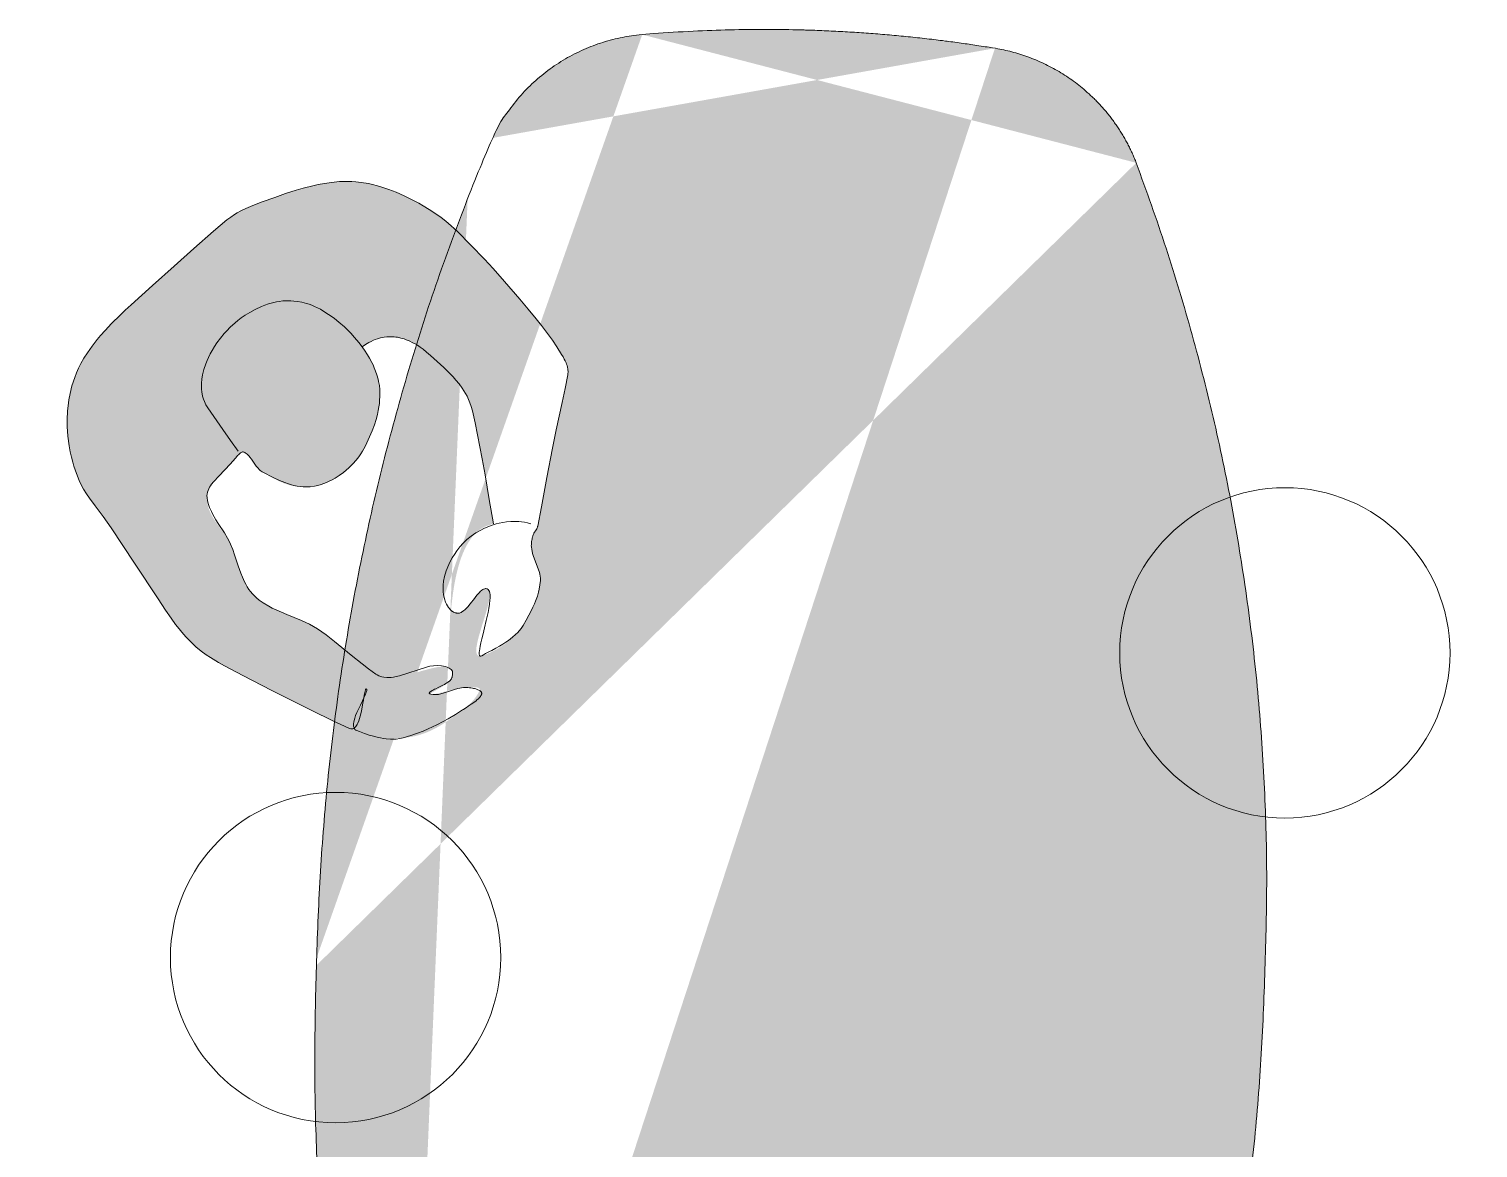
# Model space of a CAD drawing. Header units: millimetres. Extents: x 32078 to 83548, y -4690 to 56252.
# Drawn here: x 69275 to 70855, y 5542 to 6762 of the extents above; entities that cross this region are included whole.
import ezdxf

# ---------------------------------------------------------------- set-up
doc = ezdxf.new("R2010")
doc.units = ezdxf.units.MM
doc.header["$MEASUREMENT"] = 0
for name, color, linetype, lineweight in [('FURN-FREE', 1, 'Continuous', 0), ('PRES-FILL', 7, 'Continuous', 0), ('PRES-PEOP', 42, 'Continuous', 0)]:
    doc.layers.add(name, color=color, linetype=linetype, lineweight=lineweight)

# ---------------------------------------------------------------- blocks, each defined once
blk = doc.blocks.new('*U295')
at = {"color": 0, "linetype": 'ByBlock', "lineweight": -2}
for points in [[(-142.21067432297602, 123.36101196367235), (-160.86806028591124, 93.74848169303732), (-190.4805905565481, 112.40586765595071), (-171.8232045935974, 142.0183979266294)], [(159.51614660375162, 81.36779421202664), (86.47342119308996, 114.5239149483823), (174.16367144796823, 128.64834006273304), (190.48018195118675, 97.68430471526517)], [(-27.714457219125514, -158.9386888378067), (7.259439247029146, -160.29019391461043), (5.907934170229964, -195.2640903807769), (-29.06596229596835, -193.91258530397317)]]:
    blk.add_wipeout(points, dxfattribs=at)
blk.add_wipeout([(176.3960916085443, 8.312774908132269), (176.4775992613604, 19.62035441705666), (175.8489372854574, 30.91073890865664), (174.5125867224469, 42.13937039343), (172.47382153748, 53.26193459278147), (169.74068780531888, 64.23453582719952), (166.3239719561543, 75.01387025258737), (162.2371582064943, 85.55739676053054), (157.49637534312112, 95.8235048687784), (152.12033307013826, 105.77167893877777), (146.1302481703178, 115.36265807237936), (139.54976077215, 124.55859105661517), (132.40484105305495, 133.32318574521918), (124.72368674696284, 141.62185228714952), (116.53661186073259, 149.42183963683777), (107.87592703862354, 156.69236480770638), (98.77581204693526, 163.40473435845337), (89.2721808820934, 169.53245763310406), (79.4025400345117, 175.05135130736744), (69.2058404676045, 179.93963482923562), (58.72232389613146, 184.1780163768999), (47.99336397053957, 187.7497689947486), (37.061302994058664, 190.64079660693824), (25.96928481697978, 192.8396896483173), (14.761084567585382, 194.33777009257756), (3.480935891721855, 195.12912570063781), (-7.826643617197987, 195.21063335346116), (-19.117028108793413, 194.58197137754178), (-30.34565959356132, 193.2456208145304), (-41.46822379290825, 191.20685562957078), (-52.440825027351806, 188.47372189740418), (-63.22015945272598, 185.05700604825688), (-73.76368596066457, 180.9701922985987), (-84.0297940689188, 176.22940943521098), (-93.97796813892272, 170.8533671622281), (-103.56894727251164, 164.8632822624204), (-112.76488025674736, 158.28279486425163), (-121.5294749453624, 151.1378751451411), (-129.82814148728357, 143.45672083906533), (-137.62812883696913, 135.26964595282328), (-144.89865400782855, 126.60896113072516), (-151.6110235585938, 117.50884613902599), (-157.73874683324263, 108.00521497418231), (-163.25764050749785, 98.13557412661612), (-168.14592402937157, 87.9388745597098), (-172.3843055770467, 77.45535798821948), (-175.95605819488625, 66.72639806263027), (-178.84708580708593, 55.79433708614664), (-181.0459788484477, 44.70231890908326), (-182.54405929271343, 33.49411865968432), (-183.3354149007791, 22.213969983815332), (-183.41692255359428, 10.90639047489094), (-182.7882605776913, -0.383994016709039), (-181.4519100146799, -11.612625501467846), (-179.413144829713, -22.735189700804767), (-176.68001109755187, -33.70779093525198), (-173.26329524838818, -44.487125360625214), (-169.17648149872818, -55.030651868568384), (-164.43569863535504, -65.29675997681625), (-159.05965636237121, -75.24493404683017), (-153.0695714625508, -84.83591318040271), (-146.48908406438295, -94.03184616465293), (-139.34416434528885, -102.79644085327158), (-131.6630100391949, -111.09510739518737), (-123.47593515296646, -118.89509474489023), (-114.81525033085565, -126.1656199157296), (-105.71513533916823, -132.87798946650582), (-96.21150417432636, -139.0057127411419), (-86.34186332674471, -144.5246064154053), (-76.14516375983656, -149.41288993727355), (-65.66164718836441, -153.6512714849523), (-54.932687262772575, -157.2230241027864), (-44.00062628629166, -160.11405171499064), (-32.908608109213674, -162.31294475634058), (-21.700407859818366, -163.81102520061538), (-10.42025918395575, -164.6023808086902), (0.8873203249631842, -164.68388846151353), (12.177704816559524, -164.05522648559418), (23.406336301328334, -162.7188759225828), (34.528900500674354, -160.6801107376086), (45.50150173511791, -157.94697700545657), (56.28083616049298, -154.53026115628018), (66.82436266842977, -150.44344740662203), (77.09047077668312, -145.7026645432488), (87.03864484668885, -140.3266222702805), (96.62962398027776, -134.3365373704728), (105.82555696451342, -127.75604997228947), (114.59015165312844, -120.61113025319355), (122.88881819504967, -112.92997594710323), (130.68880554473523, -104.74290106087571), (137.95933071559372, -96.08221623877759), (144.67170026635995, -86.98210124706384), (150.79942354100785, -77.47847008222016), (156.31831721526393, -67.60882923465397), (161.2066007371377, -57.4121296677331), (165.4449822848128, -46.928613096271874), (169.0167349026524, -36.19965317066817), (171.90776251485295, -25.267592194199096), (174.1066555562147, -14.175574017121107)], dxfattribs=at)
blk.add_circle((-3.469661646116947, 15.2633724459738), 180, dxfattribs=at)
blk = doc.blocks.new('*U298')
at = {"color": 0, "linetype": 'ByBlock', "lineweight": -2}
for points in [[(-142.2106743230051, 123.36101196361415), (-160.86806028594214, 93.74848169299366), (-190.480590556579, 112.40586765593616), (-171.82320459359738, 142.0183979266003)], [(159.5161466037207, 81.36779421202664), (143.1996361004576, 112.33182955949451), (174.1636714479373, 128.6483400627185), (190.48018195115583, 97.68430471526517)], [(-27.71445721915643, -158.93868883782125), (7.25943924699823, -160.29019391459587), (5.907934170199955, -195.264090380806), (-29.06596229602928, -193.91258530397317)]]:
    blk.add_wipeout(points, dxfattribs=at)
blk.add_wipeout([(176.39609160848528, 8.312774908103165), (176.47759926130044, 19.620354417027556), (175.84893728539743, 30.910738908612984), (174.51258672238606, 42.13937039338634), (172.4738215374201, 53.261934592723264), (169.740687805258, 64.23453582717048), (166.32397195609437, 75.01387025254371), (162.23715820643437, 85.55739676047239), (157.49637534306117, 95.82350486873474), (152.12033307007832, 105.77167893874866), (146.1302481702588, 115.36265807233576), (139.54976077208912, 124.55859105655696), (132.40484105299498, 133.32318574517558), (124.72368674690281, 141.62185228710587), (116.53661186067264, 149.42183963679418), (107.87592703856359, 156.69236480764812), (98.77581204687436, 163.40473435842432), (89.27218088203432, 169.5324576330459), (79.40254003445177, 175.05135130732384), (69.20584046754361, 179.93963482917758), (58.7223238960706, 184.1780163768563), (47.993363970479614, 187.74976899469044), (37.06130299399781, 190.6407966069092), (25.969284816919814, 192.83968964825914), (14.761084567525415, 194.3377700925484), (3.480935891661887, 195.12912570060877), (-7.826643617257956, 195.21063335341756), (-19.11702810885339, 194.58197137751273), (-30.3456595936222, 193.24562081450136), (-41.468223792968246, 191.20685562952718), (-52.44082502741178, 188.47372189737513), (-63.22015945278686, 185.05700604819873), (-73.76368596072456, 180.97019229854044), (-84.02979406897788, 176.22940943516727), (-93.97796813898363, 170.85336716219905), (-103.56894727257252, 164.86328226237674), (-112.76488025680823, 158.28279486420797), (-121.52947494542326, 151.13787514511205), (-129.82814148734445, 143.45672083902173), (-137.62812883703003, 135.26964595277963), (-144.89865400788761, 126.60896113068162), (-151.6110235586538, 117.50884613898234), (-157.73874683330172, 108.00521497413865), (-163.2576405075587, 98.13557412655786), (-168.14592402943157, 87.9388745596516), (-172.3843055771076, 77.45535798817582), (-175.95605819494628, 66.72639806258672), (-178.84708580714684, 55.794337086117594), (-181.04597884850858, 44.702318909024996), (-182.54405929277434, 33.49411865964066), (-183.3354149008391, 22.213969983786228), (-183.41692255365427, 10.906390474847285), (-182.7882605777513, -0.3839940167381428), (-181.45191001473992, -11.61262550149695), (-179.41314482977302, -22.735189700862975), (-176.68001109761184, -33.70779093528114), (-173.26329524844817, -44.48712536066887), (-169.17648149878818, -55.03065186861204), (-164.43569863541504, -65.29675997687445), (-159.05965636243212, -75.24493404687382), (-153.0695714626108, -84.83591318046092), (-146.48908406444295, -94.03184616468207), (-139.3441643453488, -102.79644085330074), (-131.66301003925577, -111.09510739523103), (-123.47593515302646, -118.89509474491933), (-114.81525033091559, -126.1656199157733), (-105.71513533922821, -132.87798946654948), (-96.21150417438633, -139.00571274118556), (-86.3418633268047, -144.52460641544897), (-76.14516375989747, -149.41288993731726), (-65.66164718842535, -153.6512714849814), (-54.93268726283252, -157.22302410283012), (-44.000626286351626, -160.11405171503432), (-32.90860810927364, -162.31294475639882), (-21.700407859879252, -163.8110252006591), (-10.42025918401572, -164.6023808087339), (0.8873203249032171, -164.68388846154267), (12.177704816498649, -164.05522648563783), (23.406336301267462, -162.71887592262647), (34.528900500613496, -160.6801107376523), (45.50150173505798, -157.94697700550023), (56.280836160432116, -154.53026115633838), (66.82436266837071, -150.4434474066802), (77.09047077662406, -145.70266454330707), (87.03864484662797, -140.32662227032418), (96.62962398021686, -134.3365373705019), (105.82555696445348, -127.75604997233313), (114.59015165306762, -120.6111302532372), (122.88881819498881, -112.92997594714689), (130.6888055446753, -104.74290106090484), (137.9593307155338, -96.08221623880672), (144.6717002663, -86.9821012471221), (150.79942354094788, -77.47847008227836), (156.31831721520308, -67.60882923468307), (161.20660073707867, -57.412129667791305), (165.44498228475197, -46.92861309630098), (169.01673490259242, -36.19965317072638), (171.90776251479394, -25.267592194242752), (174.10665555615387, -14.175574017164763)], dxfattribs=at)
blk.add_circle((-3.469661646176974, 15.2633724459447), 180, dxfattribs=at)
blk = doc.blocks.new('*U299')
at = {"layer": 'PRES-FILL', "linetype": 'ByBlock', "lineweight": -2, "extrusion": (0, 0, -1)}
h = blk.add_hatch(color=0, dxfattribs=at)
edge = h.paths.add_edge_path(flags=16)
edge.add_spline(control_points=[(87.07831214775797, -291.0744552105789), (88.89239608476055, -288.4548494401079), (89.38684500841191, -283.288900270285), (89.49025166843785, -277.4036297993025)], knot_values=[0, 0, 0, 0, 1, 1, 1, 1], degree=3, periodic=0)
edge.add_spline(control_points=[(89.49025166843785, -277.4036297993025), (94.07544578363013, -264.297846913787), (102.2647964180069, -248.1244687475682), (94.97166972410923, -247.5728208029013), (87.9513761527196, -247.0418098000573), (89.72454525638022, -264.0690811901532), (89.49025166843785, -277.4036297993025)], knot_values=[0, 0, 0, 0, 0.5095306753181346, 0.5095306753181346, 0.5095306753181346, 1, 1, 1, 1], degree=3, periodic=0)
edge.add_spline(control_points=[(89.49025166843785, -277.4036297993025), (87.52906642858579, -283.0092524418033), (86.22724547807593, -288.0536722698653), (87.07831214775797, -291.0744552105789)], knot_values=[0, 0, 0, 0, 1, 1, 1, 1], degree=3, periodic=0)
edge.add_spline(control_points=[(87.07831214775797, -291.0744552105789), (85.95999222941464, -292.6893514408603), (84.34017201399547, -293.3365619410415), (82.00130538472149, -292.5880610100048), (63.59383381532098, -286.697169483954), (44.85866232332774, -280.6748171648887), (26.44999149465002, -274.1039725800129), (3.97733023649198, -266.0825154139184), (-18.35495155208628, -258.114249027838), (-40.76494914460636, -249.8098054021993), (-62.09082103241235, -241.9071048271453), (-84.02545566081244, -234.3002088238336), (-102.0363383752847, -220.2868875461445), (-117.4488240068022, -208.2952424799041), (-129.9151441367576, -193.2241611071186), (-142.6432244093303, -178.5923170648275), (-163.0005941387935, -155.1900558744182), (-182.8546414145676, -131.3060623629262), (-203.2343677893368, -107.924716653406), (-213.1979345754226, -96.49367016925135), (-224.2374659781199, -86.0311025781939), (-234.3364193446178, -74.70105654424879), (-246.7178919628932, -60.81024532421907), (-254.7748833751248, -44.37492258179009), (-259.7027346673422, -25.00474835188106), (-268.809289433746, 10.79088386117837), (-269.3557246566197, 46.90065336138832), (-252.68516004298, 77.86553913383432), (-241.253623763012, 99.09914599224066), (-227.3397290832509, 117.7993371363937), (-211.9662182720203, 135.6688070436157), (-198.2174307192618, 151.6497725143618), (-184.4468728897482, 167.5986870604938), (-170.599847507212, 183.4938566907604), (-153.8705150601018, 202.6976618188037), (-137.0851828110026, 221.9010084819547), (-119.8497930293524, 240.5959913312254), (-106.8232585272344, 254.7256885524603), (-88.38601897291664, 262.3861756959832), (-71.07116077226237, 271.4910562302666), (-49.31172820169013, 282.9330808633913), (-28.25311481846438, 292.6512301065977), (-3.265834411547985, 297.3273353570839), (21.50146026015864, 301.9622726039288), (44.73838342512317, 298.5593976669315), (68.35236469298252, 290.7234910957068), (91.13489496565307, 283.1634876956705), (111.8712580557913, 273.7577884623261), (130.4584782137244, 259.7759117501719), (157.4580053186801, 239.4660399102013), (182.7918153616047, 217.5136692575325), (207.6003872519941, 194.9019255928852), (226.207606409138, 177.942397581659), (243.9963418850966, 159.9594654293469), (260.346588723638, 140.7443127179631), (265.3696622715652, 134.8410914237447), (270.0630620165175, 127.4894450132761), (269.8281436666148, 119.5425549638912), (269.000145840706, 91.53279035794185), (265.0361819725949, 65.1235267632128), (263.1618364924652, 37.95410509096291), (261.1843437511125, 9.289520726701085), (260.2340487209876, -19.56111516157034), (257.9202655615372, -48.25189084414706), (257.6397211216099, -51.73062547017071), (254.9934591090714, -54.59069810861001), (254.1837163050077, -58.03427320503761), (253.3515663618891, -61.5731386399475), (253.2291796874051, -65.17489315880994), (253.476067008276, -68.77246832677884), (254.4084206014813, -82.35847235092115), (267.562627975014, -92.20125338995058), (268.1809031531884, -106.6588880038926), (268.9817591903848, -125.3859603039327), (262.4752963332576, -142.6908594273355), (255.5529541848227, -157.7631315541785), (248.2408484707994, -173.68405033821), (230.6169023987022, -188.9544215020414), (215.0945164614823, -195.908435616233), (194.6235048091185, -205.0794293369563), (227.5421476999181, -119.8030906882832), (210.4050449188944, -122.7259414140572), (200.6489644701796, -124.389908024079), (194.8665631468903, -152.8433226549878), (181.9270150395896, -153.2528445356565), (179.8478432336269, -153.318647942453), (175.6591534205072, -153.3011556875681), (175.591642320127, -151.0476115536349), (174.698161705659, -121.2229162775238), (175.9042505497491, -84.1565846701942), (191.9475750214915, -63.78702212475037), (196.1806730426615, -58.41242815858095), (202.3631110610731, -54.47162794202086), (209.6942834993388, -51.72211669212084)], knot_values=[0, 0, 0, 0, 0.004098381531734696, 0.004098381531734696, 0.004098381531734696, 0.03635368013720219, 0.03635368013720219, 0.03635368013720219, 0.07572982011414187, 0.07572982011414187, 0.07572982011414187, 0.1132010653974124, 0.1132010653974124, 0.1132010653974124, 0.14526640270913, 0.14526640270913, 0.14526640270913, 0.1965519000639748, 0.1965519000639748, 0.1965519000639748, 0.2216251747810174, 0.2216251747810174, 0.2216251747810174, 0.25236539637566, 0.25236539637566, 0.25236539637566, 0.3091726121130702, 0.3091726121130702, 0.3091726121130702, 0.3481271264153437, 0.3481271264153437, 0.3481271264153437, 0.3829647993414165, 0.3829647993414165, 0.3829647993414165, 0.4250540564899624, 0.4250540564899624, 0.4250540564899624, 0.4568651827461615, 0.4568651827461615, 0.4568651827461615, 0.4968419500255261, 0.4968419500255261, 0.4968419500255261, 0.5364667654958765, 0.5364667654958765, 0.5364667654958765, 0.5746963866582342, 0.5746963866582342, 0.5746963866582342, 0.630228181300859, 0.630228181300859, 0.630228181300859, 0.6718787961638446, 0.6718787961638446, 0.6718787961638446, 0.6846745725113127, 0.6846745725113127, 0.6846745725113127, 0.7297748169105458, 0.7297748169105458, 0.7297748169105458, 0.7773569765908894, 0.7773569765908894, 0.7773569765908894, 0.78312627708974, 0.78312627708974, 0.78312627708974, 0.7890552252170661, 0.7890552252170661, 0.7890552252170661, 0.8114455046014806, 0.8114455046014806, 0.8114455046014806, 0.8404477855449914, 0.8404477855449914, 0.8404477855449914, 0.8710830444871903, 0.8710830444871903, 0.8710830444871903, 0.9114849997865957, 0.9114849997865957, 0.9114849997865957, 0.9344856628054873, 0.9344856628054873, 0.9344856628054873, 0.9381814897131244, 0.9381814897131244, 0.9381814897131244, 0.9870941822375215, 0.9870941822375215, 0.9870941822375215, 1, 1, 1, 1], degree=3, periodic=0)
edge.add_line((209.6942834993388, -51.72211669212084), (193.9554313921981, -0.0241649687050085))
edge.add_spline(control_points=[(193.9554313921981, -0.0241649687050085), (187.0334699936357, 22.71264097995481), (179.5682325628441, 45.27655141684227), (171.5461613384541, 67.66414764717592), (163.0286974003684, 91.43426115251168), (139.5974247023987, 107.5570674201863), (118.7270846086903, 121.8980210750469), (107.4085535303166, 129.6754951798248), (96.13803730577638, 136.5337036815399), (80.50538087014866, 136.8893178527214), (68.3726573514432, 137.1653149896938), (58.48686090833507, 133.7888066899013), (50.14550819522992, 127.2132180820645)], knot_values=[0, 0, 0, 0, 0.3242048070790112, 0.3242048070790112, 0.3242048070790112, 0.6684304659642469, 0.6684304659642469, 0.6684304659642469, 0.8551130404015013, 0.8551130404015013, 0.8551130404015013, 1, 1, 1, 1], degree=3, periodic=0)
edge.add_line((50.14550819522992, 127.2132180820645), (43.44551937071083, 121.9315363570768))
edge.add_spline(control_points=[(43.44551937071083, 121.9315363570768), (52.97537610730797, 111.9743174005362), (61.70828375143174, 101.2227619634923), (66.21967390895588, 86.38209284510776), (72.0010988694703, 67.36351722244945), (70.56204819526465, 51.92159684374928), (65.78859446723072, 32.36011425750257), (60.91834914850187, 12.40198238467747), (52.4106867894443, -3.899051625012362), (40.46282677576528, -16.59624482727486), (29.76929379781359, -27.96044344351685), (15.70692158870224, -35.86571801300488), (-4.085994196721003, -37.78828460551813), (-21.39602580960491, -39.46967853729075), (-32.8086823734775, -32.61645050876905), (-46.03115763614187, -27.68787525542757), (-56.11757800568012, -23.92824017643761), (-63.95629683321749, -4.318340353225722), (-73.36998533709266, -9.364488506871567), (-78.17783261302975, -11.94170461563226), (-80.01234252592258, -18.39455939165964), (-82.95708621903032, -23.17112827468918), (-90.37560748153192, -35.20446003902362), (-104.8919222976547, -43.48754374748205), (-103.9488796295045, -59.94721314539674), (-102.6316696437134, -82.93752061139458), (-81.87161202232528, -92.7792170113953), (-71.79374211264076, -109.589686243251), (-62.75094410445308, -124.6735957450765), (-56.88481326235342, -143.0784906290373), (-45.74386686022626, -155.8284881344316), (-27.61782189118094, -176.5724195560779), (8.658404096247978, -176.6467294013582), (33.86351756977092, -189.2710082728918), (57.29500610375544, -201.0069461387666), (80.0071599316143, -218.5647198101924), (102.9092625650082, -230.2106602261756), (126.4267073183582, -242.1695080541376), (170.345134352232, -203.4649171256387), (183.9370973617042, -215.0859390001588), (185.4372476237622, -216.368555720017), (186.1864357418817, -221.3471233284017), (185.6590915354464, -224.0190201072401), (183.9894642691361, -232.4785265552837), (161.5987339165731, -243.6861511579136), (165.3047475051717, -244.3993410344592), (170.2820739892777, -245.3571839500855), (189.8162513642455, -233.9521160573877), (202.0941385274054, -232.4393783165306), (206.9790718614386, -231.8375139307445), (219.1576623974979, -228.4554485971003), (217.4211306995712, -233.8441241849996), (214.2524660100753, -243.6768880085674), (208.3265807280113, -250.789508595708), (201.697321180065, -257.1143157225706), (184.8370183137595, -273.2002998294574), (168.6169997198595, -289.9416467815226), (141.3669247970392, -295.3527005507367), (121.8067194644682, -299.2367751116763), (104.2733657353238, -296.6543974041833), (90.11643816906144, -293.897495961497), (88.45242821307329, -293.5734488525795), (87.50048847759899, -292.5729312999447), (87.07831214775797, -291.0744552105789)], knot_values=[0, 0, 0, 0, 0.0445675321191511, 0.0445675321191511, 0.0445675321191511, 0.1016815997639398, 0.1016815997639398, 0.1016815997639398, 0.1599537725823565, 0.1599537725823565, 0.1599537725823565, 0.2121083342373425, 0.2121083342373425, 0.2121083342373425, 0.2577204674264914, 0.2577204674264914, 0.2577204674264914, 0.2925144935189276, 0.2925144935189276, 0.2925144935189276, 0.3102848248294786, 0.3102848248294786, 0.3102848248294786, 0.3550525854241348, 0.3550525854241348, 0.3550525854241348, 0.4175826737119677, 0.4175826737119677, 0.4175826737119677, 0.4736904586800346, 0.4736904586800346, 0.4736904586800346, 0.5649764407445235, 0.5649764407445235, 0.5649764407445235, 0.6498388415546573, 0.6498388415546573, 0.6498388415546573, 0.7369813565731338, 0.7369813565731338, 0.7369813565731338, 0.746599309966639, 0.746599309966639, 0.746599309966639, 0.7770507628045908, 0.7770507628045908, 0.7770507628045908, 0.817948298408715, 0.817948298408715, 0.817948298408715, 0.8342199689575515, 0.8342199689575515, 0.8342199689575515, 0.8639110295738617, 0.8639110295738617, 0.8639110295738617, 0.9394247835290591, 0.9394247835290591, 0.9394247835290591, 0.9936288375354178, 0.9936288375354178, 0.9936288375354178, 1, 1, 1, 1], degree=3, periodic=0)
at = {"layer": 'PRES-PEOP', "color": 0, "linetype": 'ByBlock', "lineweight": -2, "extrusion": (0, 0, -1), "flags": 128}
for points in [[(250.0909720861382, -46.66407326137596), (246.4469237036246, -46.12751205504719), (242.9973722003342, -45.83774384627213), (239.7402575487358, -45.75022976600485), (236.6713576238835, -45.82731932714159), (233.7848887869477, -46.03722090310657), (228.3615259638027, -46.78260926067924), (223.6202685447643, -47.80247997381412), (219.4884760120476, -48.96897859659475), (215.8951392498566, -50.19459115944665), (212.7739045252529, -51.42058905016711), (207.3787276923103, -53.90262608982448), (203.4017810352962, -56.03792906976196), (200.4656872426276, -57.78930722766563), (196.1477922052291, -60.65114615425591), (191.9475750214915, -63.78702212475037), (187.2588003703131, -67.91566516738203), (183.1462893736898, -72.29743677207625), (179.5680310543248, -76.79288458484552), (176.4803843059199, -81.29710954790062), (173.8395720363187, -85.7325647789603), (171.6027589750884, -90.04325171685741), (169.7288054443052, -94.19005223748354), (168.1787708146876, -98.14698327396218), (166.9162253459508, -101.8981996646507), (165.0745558728668, -108.9782357781532), (164.0603094652179, -115.1470461800818), (163.659327577916, -120.4608960110036), (163.7005220170977, -125.0035797854107), (164.0498566113965, -128.8679302996625), (164.6041782969842, -132.1454600734851), (165.2854751598061, -134.9209972865556), (166.9334537185932, -139.5383282057355), (168.5630713590072, -142.7726043055281), (170.0139952703466, -145.0537499733018), (172.5688788863627, -148.2193028234688), (175.591642320127, -151.0476115536349), (175.9343826338154, -151.3075500200321), (176.2729663117934, -151.5335341088885), (176.6036579157517, -151.7303445461566), (176.9237745253922, -151.9020508091398), (177.5452848860295, -152.1919632102145), (178.1057160720229, -152.413024379779), (178.6036289303447, -152.5828830719965), (179.0416011234338, -152.7144009094663), (179.8044159047422, -152.9085097549887), (180.365820671097, -153.0260541963689), (180.7765547378949, -153.0996018134283), (181.3696313315595, -153.1881803650085), (181.9270150395896, -153.2528445356565), (183.0078608778131, -153.2698512837142), (184.0334974316211, -153.1180275784118), (185.0078487378923, -152.8228665998431), (185.9345009728277, -152.4069249805561), (186.8167335166509, -151.8901276328816), (187.6575471256074, -151.2900425463067), (189.250211989347, -149.8754978572015), (190.7031176603778, -148.2857575213657), (192.0333047009044, -146.6021913341574), (193.2551381436206, -144.8857792142535), (195.4893833001406, -141.4091520592265), (199.2658994696976, -135.0131076437665), (200.6534725011297, -132.6820705290447), (201.8607264374587, -130.7390997162456), (202.9144532472856, -129.1426256009672), (203.8362274704559, -127.8448783384247), (204.6437840895669, -126.7985588393421), (206.0622682745598, -125.2015226813401), (207.1331439340138, -124.228558688721), (207.9417128216301, -123.6417393823631), (209.1654635153391, -123.0158227094053), (209.7830817465292, -122.8267077512228), (210.4050449188944, -122.7259414140572), (211.8053991497436, -122.8365525933568), (212.957785245424, -123.3889598557816), (213.8940600069764, -124.3136765875042), (214.6425527087849, -125.5493831846961), (215.2284263962647, -127.0420694900095), (215.6740037899581, -128.744262297836), (215.9990611716494, -130.6143297578874), (216.2210933111783, -132.6158552761754), (216.3555522057286, -134.7170742103535), (216.4136412510125, -139.1852220336714), (216.2591486170713, -143.7675366051863), (215.9645258515229, -148.3262675379574), (215.1300578597875, -157.2931788295082), (214.2312881570397, -165.261534109417), (213.4275699655263, -172.0535488896057), (212.7859708763572, -177.6750055193897), (212.321949958874, -182.224646400171), (212.02409969359, -185.8406025850691), (211.8688148068904, -188.6699509009286), (211.82867220958, -190.8524788250743), (211.8769479501789, -192.5129837084114), (211.989812935979, -193.7585372835365), (212.1471765802999, -194.6785017054099), (212.5656809202337, -195.8787127670057), (213.0091161821911, -196.4121016957433), (213.4201835672866, -196.5920768548476), (214.1713453495759, -196.4877429983608), (215.0945164614823, -195.908435616233), (216.8663735809532, -194.5358106189433), (218.8177583939832, -193.1226224866896), (220.867337539501, -191.6873882950204), (222.9535056248133, -190.2454125496133), (225.0302955228835, -188.8092579638505), (229.1637468286353, -185.8980610730196), (232.9433868412016, -183.1188936758135), (236.2968990847585, -180.5111240493279), (239.2141896718967, -178.0956002815419), (241.7186061511311, -175.8803190099516), (245.9039002735808, -171.7769177152713), (248.8002566958166, -168.5115694712786), (250.7925090556382, -165.9577709874302), (252.1670695820649, -163.9838372984486), (254.0091209937673, -160.9293191077431), (255.5529541848227, -157.7631315541785), (258.2753081659175, -151.296601431166), (260.5188382601336, -145.6695299704134), (262.3330995466822, -140.7654793128386), (263.7779823437595, -136.486651422023), (264.9138867731817, -132.7501423556259), (265.7966635165067, -129.4851478468208), (267.0593287250667, -123.7781975790585), (267.7422225617192, -119.5008618219344), (268.0899153108476, -116.2929125074315), (268.3232606471865, -111.4787265168652), (268.1809031531884, -106.6588880038926), (267.8731913812953, -104.2172011196653), (267.3623036639328, -101.9562357400482), (266.713989077296, -99.85791573078131), (265.9788657905592, -97.90671018255489), (264.337439273062, -94.2809279626108), (257.58840922534, -81.70734288023777), (256.0978778535209, -78.53532162722149), (255.1399207791837, -76.13479142305187), (254.5359201643441, -74.31912482990992), (253.8505990812118, -71.56633940855318), (253.621251927616, -70.17495744398366), (253.476067008276, -68.77246832677884), (253.400154715695, -67.4581827789134), (253.3651586620545, -66.29850496713152), (253.3609410172648, -65.27740640320371), (253.3790353243385, -64.37974959445091), (253.4636031348491, -62.8011754014351), (253.5746820364002, -61.61235796634173), (253.6867388511018, -60.71884968340419), (253.9039370244427, -59.37682057470192), (254.1837163050077, -58.03427320503761), (254.357662367227, -57.38240193208003), (254.553973102069, -56.78512153703377), (254.7626457343285, -56.23576800176124), (255.2034588343959, -55.22831701689029), (256.0583673755755, -53.51139642704766), (256.6948323157121, -52.23662497303485), (257.1278132345615, -51.27346838865014), (257.4099936234998, -50.54106781364317), (257.5902672252705, -49.98357065455093), (257.7991491610446, -49.13032566723632), (257.8716576030129, -48.69459383388312), (257.9202655615372, -48.25189084414706), (259.4382183524285, -26.70885287004239), (261.2469127827062, 5.645583316587363), (263.1618364924652, 37.95410509096291), (264.795308675486, 58.35761311706483), (267.5970213274122, 88.99262440489656), (268.8536840993183, 104.286717107103), (269.8281436666148, 119.5425549638912), (269.8441605519329, 120.9753391726081), (269.7570242895163, 122.304767389418), (269.5905603344145, 123.5391065408821), (269.364119030899, 124.6858642274456), (269.0933720804605, 125.7518697542382), (268.4441509889875, 127.7272412488619), (267.7379790261766, 129.4310269584748), (267.0255694408697, 130.9032589504841), (266.3373733082117, 132.1774393237447), (265.0064795360813, 134.3762772874597), (263.9192276004469, 135.9999810418394), (262.1782567634509, 138.3955685898818), (260.346588723638, 140.7443127179631), (253.9928932648909, 148.4364189335265), (248.4077097789414, 154.8227521305034), (243.4909463104705, 160.1894933022068), (234.7943673512636, 169.1914443110727), (228.172681279495, 175.7106988458163), (218.0364376546786, 185.3022926179383), (207.6003872519941, 194.9019255928852), (188.8399988581659, 211.8057654177337), (174.6718327003182, 224.1752285681614), (163.9144268139644, 233.2838012791672), (147.4531006122561, 246.683249602409), (130.4584782137244, 259.7759117501719), (123.3509063522361, 264.832494184926), (117.0407054785901, 268.9109882711909), (111.4288863573165, 272.2370480346308), (106.4354941604688, 274.9765287313294), (97.47545000090031, 279.4248446728107), (90.53973840537947, 282.5052817587257), (85.19949734539841, 284.6902138526275), (76.94093247585988, 287.7937939428757), (68.35236469298252, 290.7234910957068), (59.18307258185814, 293.4907727216105), (51.19146585102135, 295.5227534729856), (44.22932898257568, 296.9809170066583), (38.16510183524224, 297.9974159918693), (32.88293186874944, 298.6785185473782), (28.28134945583588, 299.1084555348007), (20.27907236396277, 299.4714422348352), (14.32377748249564, 299.4040322022502), (9.885789724095957, 299.1543470548695), (3.278145731499535, 298.4476927894448), (-3.265834411547985, 297.3273353570839), (-11.90992389484018, 295.3333041784608), (-19.42814325533982, 293.2462748738308), (-25.97379964881111, 291.1754763200643), (-31.67744880786631, 289.187868160634), (-41.60868208187458, 285.3445811052898), (-49.01809313916601, 282.1830188190361), (-60.07523127259628, 277.0433556089229), (-71.07116077226237, 271.4910562302666), (-84.28692358727858, 264.7687901660156), (-93.98930845237919, 259.6811547018315), (-101.0111018526513, 255.6128367297515), (-106.0761363953497, 252.3238544251599), (-109.7372588392755, 249.6830297355136), (-112.395369971593, 247.587461105697), (-116.2261048737128, 244.233853108004), (-119.8497930293524, 240.5959913312254), (-132.7706745577307, 226.4468420593912), (-151.7774553069612, 205.04797481063), (-170.599847507212, 183.4938566907604), (-191.3201654996228, 159.6176837552102), (-211.9662182720203, 135.6688070436157), (-217.6471602345264, 128.9799575576199), (-222.4767334967037, 123.121596841147), (-230.614655183439, 112.7068017010315), (-236.4589346031134, 104.6290583830141), (-240.6980235541414, 98.34747800011428), (-243.796971859003, 93.4797850317409), (-248.317278945251, 85.88038512361527), (-252.68516004298, 77.86553913383432), (-255.7073741716595, 71.60800094068873), (-258.1714749063394, 65.65306220338789), (-260.1669768985012, 60.00444133053497), (-261.7694379965833, 54.66078662180553), (-263.0426515727449, 49.61694813540271), (-264.8539793656237, 40.09659708599611), (-265.8491352372657, 31.73053031629934), (-266.2906043580733, 24.40954985923781), (-266.3631117616314, 18.02106864273082), (-266.1963004413265, 12.45643731389464), (-265.4125662310835, 2.805511219548862), (-264.4360414253024, -4.333387418739221), (-262.3904122372478, -14.82944350371145), (-259.7027346673422, -25.00474835188106), (-257.6457312346465, -31.49670433107349), (-255.631070629257, -37.19136476809399), (-253.6885299299174, -42.15872196994678), (-251.8409847723524, -46.47566786345851), (-250.1043535178906, -50.21859391293219), (-246.7783117304789, -56.66148686886118), (-244.0289813443524, -61.37797685549594), (-241.8151748340169, -64.83563834496454), (-238.2377726650157, -69.87209861279553), (-234.3364193446178, -74.70105654424879), (-230.4724201819772, -79.06192310618644), (-223.6125038320024, -86.38436447303138), (-213.2882880100806, -97.03636537991042), (-208.205638243162, -102.4063949267056), (-203.2343677893368, -107.924716653406), (-172.948827934335, -143.2342397511675), (-142.6432244093303, -178.5923170648275), (-133.1199376838194, -189.574979650426), (-125.8867362557212, -197.7020640735682), (-120.3043031273555, -203.657702028866), (-115.9839398314361, -208.0130203160898), (-112.649598543765, -211.2029852544511), (-107.4685018724558, -215.8441847545819), (-102.0363383752847, -220.2868875461445), (-98.56811554187152, -222.8764946372412), (-95.2491748368484, -225.1687781331784), (-88.86641425274138, -229.1445147345948), (-83.13051805476425, -232.3165206961949), (-78.01275673006603, -234.8891299054139), (-68.87710882430838, -239.016564750631), (-61.91238646124839, -241.869874532229), (-40.76494914460636, -249.8098054021993), (-7.17763205281517, -262.0380086569185), (26.44999149465002, -274.1039725800129), (40.3060053037625, -278.9525797468468), (61.225411370644, -285.9011733205862), (82.00130538472149, -292.5880610100048), (83.31623171331012, -292.8619940756853), (84.48282506906253, -292.8231388075092), (85.51697752389009, -292.5182323779791), (86.43296871797065, -291.9886197518481), (87.2436233493354, -291.2708146776731), (87.960453659427, -290.397005319659), (88.59378832080984, -289.3955098301085), (89.15288900348241, -288.2911866646336), (89.64605577701877, -287.1058039903164), (90.08072239907051, -285.8583721270024), (90.81080126919551, -283.197577528741), (91.37327790026029, -280.459111890601), (91.80582152388524, -277.7260294759053), (92.40948630595813, -272.3252208045869), (92.76469096119399, -267.4952603776856), (92.98405835748417, -263.349866398743), (93.13347747983062, -259.8921417805504), (93.25006789705367, -257.0684969045087), (93.35358229384292, -254.8006575508425), (93.45356586271373, -253.0039607409726), (93.55378956199274, -251.5972059937285), (93.65494571559248, -250.5074165509704), (93.75624693588179, -249.6716245059888), (93.85634158572066, -249.036993956719), (94.06145383471448, -248.1600541878124), (94.24397690189653, -247.7119106332921), (94.39906686087488, -247.5017494596705), (94.66403529846866, -247.4010124378165), (94.97166972410923, -247.5728208029013), (95.2497146854439, -248.0093921535063), (95.38419697104837, -248.6184539768019), (95.39775202101737, -249.3719053732621), (95.31029633211438, -250.2449437193518), (95.1393174949335, -251.2157197716933), (94.90013516382896, -252.2650268699017), (94.60613576951437, -253.3760209707343), (93.8862159599521, -255.7655552478445), (93.06588141430984, -258.2500572734789), (92.20397629008221, -260.7540506658988), (90.45790716042393, -265.7767125922564), (88.92849567455414, -270.3650035683841), (87.70445578939689, -274.3959620274672), (86.79817456804449, -277.8470837914592), (86.18311840658134, -280.7494502047066), (85.81588170943724, -283.1595017658383), (85.64867134473752, -285.1425638377277), (85.63593592298275, -286.7636789503795), (85.73749324065284, -288.082899769548), (85.91963207435037, -289.153237466011), (86.15510063027614, -290.0201337042909), (86.7499414752383, -291.367215769822), (87.35907309495087, -292.2237258357291), (87.91340697674605, -292.7729694934715), (88.91026766435243, -293.4372187325353), (90.11643816906144, -293.897495961497), (93.0087422637589, -294.6514545389855), (98.75508636562154, -295.9981938119945), (104.0511513253732, -297.041901805349), (108.8250278292689, -297.7990776872484), (113.0654207429616, -298.3066459004749), (116.7948495236778, -298.6083637479933), (120.0530551028351, -298.7474194798469), (122.8869543617766, -298.7627658754991), (127.7746500992944, -298.5237953442065), (131.3515014146542, -298.0989789329269), (133.9678192151187, -297.6290199975483), (137.7612783359655, -296.6610604278048), (141.3669247970392, -295.3527005507367), (149.1761518448329, -291.8405905464915), (155.9443248648458, -288.4771875251481), (161.8174815599632, -285.3096967125493), (166.9194476051489, -282.3647440086479), (175.7658688874944, -276.8178373646097), (182.3332086012961, -272.3258871029921), (187.2213343063922, -268.7684399475384), (194.4943129715975, -263.1265549440905), (201.697321180065, -257.1143157225706), (202.4374313665467, -256.4798458786154), (204.0107430414064, -255.1534219085297), (205.6164116608561, -253.8092223215808), (207.2000103275786, -252.4763888423968), (210.2560901339602, -249.8386576102585), (212.8792088193732, -247.4445650834405), (215.0146622926404, -245.3361247747689), (215.875513666062, -244.4211703423625), (216.6314829775511, -243.5720854307965), (217.2891582721786, -242.7863656214849), (218.3694131845696, -241.3485477776576), (219.126855610637, -240.1388190009948), (219.6255359316856, -239.1261289414197), (219.9226484538813, -238.2810004400581), (220.0669057814521, -237.5768321350879), (220.0984287412139, -236.9903705423785), (220.0494137178175, -236.5017163262219), (219.9451397136727, -236.0940882749801), (219.6178502042021, -235.4285393945411), (219.2453781131771, -234.9719240018203), (218.8911905279383, -234.6548640636538), (218.2345560694521, -234.2223000354988), (217.4211306995712, -233.8441241849996), (216.4612220723502, -233.4945578820461), (215.5599738421297, -233.2118011961629), (214.7141580851312, -232.9838993090361), (213.1268058212154, -232.6460783248131), (211.7374122789915, -232.437060493352), (210.522254444717, -232.3127464614427), (209.4600335188443, -232.2436557336114), (207.605039480477, -232.1987815842622), (206.2183979225229, -232.2172233468755), (204.1485273775179, -232.3059059798416), (202.0941385274054, -232.4393783165306), (199.7425029808364, -232.7353589173945), (197.5603826555598, -233.2239142182752), (195.5316011540272, -233.8399186729766), (193.64217112193, -234.5335918737383), (190.1246905934095, -236.0644600660416), (184.0112284160277, -239.1093115027215), (179.4231168122787, -241.3298068562744), (175.9589311841846, -242.7530663716225), (173.3387664720794, -243.5971661913427), (171.3574437904608, -244.067840314563), (169.8607324956247, -244.3139834489448), (167.5960295657133, -244.4882093125725), (165.3047475051717, -244.3993410344592), (164.5225192445942, -244.2787489698476), (163.9664676769607, -244.1042978716196), (163.6067135387857, -243.8835659916276), (163.4166595674324, -243.623318597658), (163.3726576245681, -243.3295882209804), (163.4537081902963, -243.0077472601351), (163.6411891563621, -242.6625736558726), (163.9186111338931, -242.298310285998), (164.2713967516902, -241.9187186688305), (164.6866816572292, -241.5271275093273), (165.153135147455, -241.1264765725045), (166.219111840197, -240.2945083345348), (167.3878236726014, -239.4534448757386), (168.6071266016079, -238.6169495441045), (169.8381108164176, -237.7952432213515), (172.3087896074285, -236.1718118801637), (176.8159942158381, -233.1449729459109), (178.4551785370859, -231.9740630526667), (179.823087960016, -230.943317474339), (180.9498028240196, -230.0410486420897), (181.8689397805138, -229.2542170947781), (182.6133875249652, -228.569736930318), (183.75982243201, -227.3858570534667), (184.4698388477409, -226.5139504184062), (184.9073117552325, -225.8714559122764), (185.394637694757, -224.9297395076919), (185.5561447832006, -224.4701840943872), (185.6590915354464, -224.0190201072401), (185.7344915981375, -223.5347964570465), (185.8043696634268, -223.0347112785767), (185.8654100955464, -222.531881333709), (185.9156094228092, -222.0359840850997), (185.9814695292007, -221.0595763961992), (185.9966752258624, -220.1765515353945), (185.9672756912332, -219.3997466511082), (185.9020053291024, -218.7287773268654), (185.8100274861208, -218.1563513402089), (185.6997780782694, -217.6720609589756), (185.578458569973, -217.2645861381443), (185.4518975090759, -216.9229100755638), (185.3246085479768, -216.6369322925475), (185.0623457305628, -216.169718391995), (184.8306089534453, -215.8506302196511), (184.6359522251296, -215.6309238838567), (184.3087366968539, -215.3358637760884), (183.9370973617042, -215.0859390001588), (181.6317519850127, -213.9383187645999), (179.3538268581178, -213.115998588939), (177.1079967655678, -212.573766520869), (174.8981969325832, -212.2715458449675), (172.727705647354, -212.1738633040313), (168.4473346971354, -212.4798327931203), (164.3564383064513, -213.2866245873684), (160.4645888574596, -214.4259586905264), (156.776061439421, -215.7696886357207), (128.7885340490175, -228.7327414208103), (125.3610622503184, -230.0236245780852), (122.394831759957, -230.9701464747723), (119.8285662723647, -231.6330741536349), (115.4134610287147, -232.3582085973831), (112.1744801299938, -232.4831351407065), (109.7909766576049, -232.3100250344269), (106.2967669869977, -231.574871067447), (104.5890121243865, -230.9755089494338), (102.9092625650082, -230.2106602261756), (94.23618305180571, -225.5285062727689), (86.69112928962568, -221.1104724992238), (73.54343907992006, -212.9313441558315), (53.81614425146836, -200.4963395437208), (43.8833550792333, -194.6333770006513), (33.86351756977092, -189.2710082728918), (29.04011297397665, -187.0616091460524), (24.34728992693999, -185.2375757166719), (15.20703055492777, -182.3029128552971), (-1.347080624676892, -177.9084044960928), (-13.6998625620181, -174.4230787939759), (-18.21591193655331, -172.9178916944747), (-22.0866396407655, -171.4681882968234), (-28.63039996413863, -168.5591757623151), (-33.30382005013234, -166.0021077838755), (-36.65334013536631, -163.8370105091908), (-41.39212923118612, -160.1376986974701), (-43.61950572948263, -158.0641049555288), (-45.74386686022626, -155.8284881344316), (-47.93955071421806, -153.2319501717811), (-49.85940664372174, -150.7209588939277), (-51.54975590933464, -148.3067139302821), (-54.47296355580329, -143.6462792599068), (-56.81571476264799, -139.4538449968695), (-60.58619024201471, -131.9504346588001), (-65.96221289802634, -120.5962131515134), (-68.76541248935973, -115.0166785272468), (-71.79374211264076, -109.589686243251), (-73.78341213487147, -106.4619687154936), (-75.83783962485904, -103.5464604384033), (-80.05520521340077, -98.11412758562255), (-87.95491371996468, -88.6690228285388), (-90.87418400683964, -85.13162085964177), (-93.32565503951628, -82.03228202505852), (-95.35470357637678, -79.31448293518588), (-97.01638739038026, -76.93008028631994), (-99.60571329508093, -72.73852826381153), (-101.2265055667958, -69.57508262901501), (-102.2305594362988, -67.1891076141892), (-102.8515875992744, -65.39113906607054), (-103.5514549674554, -62.6791148913926), (-103.9488796295045, -59.94721314539674), (-104.004090352144, -58.80010984275214), (-103.8719573367707, -56.57774253346179), (-103.4828921832959, -54.49434149128865), (-102.9065234888549, -52.54110630101241), (-102.1978639771696, -50.70981929297159), (-101.4001317645307, -48.99280185165298), (-100.5470472454908, -47.38287491753363), (-98.71159968577558, -44.36348842691405), (-82.95708621903032, -23.17112827468918), (-78.29477359760494, -15.71019099482328), (-77.10739443787315, -13.93895524269647), (-76.20147186351824, -12.67558228957023), (-75.51118752433104, -11.77378007661173), (-74.45505906708422, -10.50825621691365), (-73.91642884876637, -9.919947630827664), (-73.36998533709266, -9.364488506871567), (-72.72192848852137, -8.820566691356362), (-72.07675101450877, -8.442098577852448), (-71.43585704032739, -8.207533623239215), (-70.80047625125735, -8.097660857887604), (-70.17168088689505, -8.095373456242669), (-69.55040117503086, -8.185456084931502), (-68.9374393466278, -8.354392874183759), (-68.33348235987069, -8.590194059301211), (-67.13583769930119, -9.232946412466845), (-65.98148579841654, -10.03505519097234), (-64.87291475414531, -10.93901863971223), (-63.81158667212003, -11.90080143156774), (-62.79814971816086, -12.88707307123514), (-60.85284128891362, -14.90607089416335), (-57.32160907360958, -18.72239859781439), (-54.58230118553911, -21.56307701258447), (-52.48518283478916, -23.5368846859219), (-50.89193998130213, -24.86810579478879), (-49.68704062774486, -25.75690312367624), (-48.77839662319457, -26.35098575727716), (-47.40839861682616, -27.1093004436425), (-46.03115763614187, -27.68787525542757), (-35.57217385618424, -31.31923585397999), (-27.63677912543062, -33.8509639809181), (-21.67975063268386, -35.47295127489633), (-17.22821444027068, -36.46247129870426), (-13.9068448083417, -37.04687530918636), (-11.42897737384192, -37.38376808570865), (-7.738478469764232, -37.70711929524259), (-4.085994196721003, -37.78828460551813), (-1.174544498833711, -37.66628787493573), (1.545811297852197, -37.40215338835515), (4.087018512422219, -37.02362997497949), (6.460469876939896, -36.55431921923991), (10.88448030845029, -35.3777765061659), (14.72386877868848, -34.03332901269823), (18.05612239796028, -32.61777216443261), (20.94899974702275, -31.19737920641819), (23.46142989446525, -29.81625064474974), (25.64448129480297, -28.50248590417687), (29.42811619810527, -25.96847574948515), (32.23319130353048, -23.87307401696489), (36.38436016668857, -20.41937410166247), (40.46282677576528, -16.59624482727486), (43.23617942033161, -13.72775435347467), (45.62684686736611, -11.03728740763472), (47.69557300453016, -8.510013750556027), (49.49282592789677, -6.133157289947121), (52.52215950770187, -1.646697057471101), (54.84566937093041, 2.323394614240897), (56.65947707518353, 5.841738123124742), (58.09959764873201, 8.961396472634078), (60.34276852097537, 14.5309330504806), (61.83996016927995, 18.81559925995134), (63.88009212829638, 25.44629221099603), (65.78859446723072, 32.36011425750257), (67.429670034835, 39.20846641015669), (68.56091496867884, 45.25456121576644), (69.2952564751613, 50.56092460101354), (69.7273076071142, 55.1994173325802), (69.93422016195836, 59.24330836385525), (69.97756651738018, 62.76282779830763), (69.90559194303933, 65.82288266687647), (69.52147131573292, 71.12128887392282), (69.0078682211024, 75.03655234985308), (68.49027552097687, 77.9337990879394), (67.4928149470361, 82.20726969576026), (66.21967390895588, 86.38209284510776), (65.31139574620465, 88.88707197332042), (63.38420245147427, 93.49158168710892), (61.46300331175735, 97.42805787623001), (59.60626254080853, 100.8069800050416), (57.8498858253588, 103.7169449823541), (56.21406745661807, 106.2298722351061), (53.13380295773095, 110.5587589182196), (50.64599653493497, 113.7532718211733), (46.63705108723661, 118.4716908873015), (42.30569761841616, 123.1151943610148), (39.49440802642494, 125.9397166295603), (34.19933494826546, 130.9165051186665), (29.51624025033379, 134.9507541071707), (25.35990065864462, 138.2530842302567), (21.66453202509729, 140.9801954601735), (15.03141413028061, 145.417911976705), (9.887513103109086, 148.4928239359342), (5.917551314720185, 150.6711642821629), (-0.2428321826155297, 153.7552106634739), (-6.681528498636908, 156.6466464374644), (-10.1174883802305, 157.9938948417621), (-13.40417832667299, 159.0789213003955), (-16.53381067952432, 159.9408385365859), (-19.50277461422957, 160.6133576126758), (-22.31064354650152, 161.1255197776536), (-27.61919740700978, 161.7797320381051), (-32.28651288922993, 162.0277735744403), (-36.36691577461897, 161.9990611719077), (-39.92079282978375, 161.7875386536434), (-43.00857818251825, 161.4609184379842), (-48.33968532722793, 160.5744378281124), (-52.2570252550795, 159.649161850446), (-55.13802985238726, 158.8101744068172), (-59.35078076686477, 157.3207863733969), (-63.41155187651748, 155.5570370833721), (-67.30432072294934, 153.6050555610582), (-70.86534295680758, 151.6485442575849), (-77.31107486557448, 147.6436298243389), (-82.70314234338002, 143.7714584690493), (-87.23087388413842, 140.0950481904965), (-91.0465896462847, 136.6530624016832), (-94.27330094689387, 133.4659960748504), (-97.01074468504521, 130.5410899278486), (-101.6079145601398, 125.1115329134518), (-104.8939681361808, 120.7752432311536), (-107.2672991449945, 117.3719973730549), (-110.6804348493752, 112.020717594527), (-113.9169936890976, 106.3691285354234), (-116.2113184717891, 101.8721031993173), (-118.1604040038656, 97.54131993362535), (-119.7983408887958, 93.40103904497118), (-121.1576735906565, 89.46615676023248), (-122.2690566698584, 85.74438362230649), (-123.161050895229, 82.23798066410563), (-124.421063344038, 75.65574231533355), (-125.0559902586101, 69.93365419493966), (-125.2315253042325, 64.99375596198297), (-125.079401326293, 60.74825691182559), (-124.7023402900522, 57.10952746922521), (-124.179011608896, 53.99541000648424), (-123.5685892988549, 51.33169322613503), (-122.1465900529874, 46.82705355663529), (-120.7748157124443, 43.59664344783778), (-119.5687738702836, 41.26667988301961), (-117.4666746012808, 37.93526656355789), (-115.002622410786, 34.81802084116498), (-95.78449820703827, 13.32577805446454), (-86.02577390543593, 2.660526017547454), (-76.17947707405256, -7.913021600639695)], [(209.6942834993388, -51.72211669212084), (201.8248574457684, -25.87314083041383), (193.9554313921981, -0.0241649687050085), (188.6911584844784, 16.99316161357638), (180.4282741607458, 42.39512913479666), (176.0772394907981, 55.04514060830661), (171.5461613384541, 67.66414764717592), (169.7641961310001, 72.02194960657653), (167.8422387474275, 75.92864961127998), (165.8313408535614, 79.44491099336847), (163.7721525957313, 82.62176826022733), (161.6968134647468, 85.50227118418661), (157.4535727224866, 90.67169483204634), (153.3958051917725, 94.97612605612267), (149.6077621009754, 98.59923843012984), (146.1292056801321, 101.6760301061058), (139.7185307585169, 106.8917893576727), (134.6799385328486, 110.6986835513144), (126.8298078506923, 116.3118815192356), (118.7270846086903, 121.8980210750469), (114.0634822773136, 124.9592948440568), (109.9613424496783, 127.4196038424325), (106.3537833278242, 129.3854351705832), (103.1820824097667, 130.9491486872575), (100.3945146191836, 132.1887771309939), (97.94543134172272, 133.1690239740001), (93.63584139259183, 134.6348387019989), (90.38270621198171, 135.5125604402601), (87.93042866661563, 136.0388099890897), (84.23107384883042, 136.6049305531051), (80.50538087014866, 136.8893178527214), (78.57208115530375, 136.9151908047788), (76.73252064881672, 136.8583448272457), (74.98965347011108, 136.7346045476388), (71.69184827308345, 136.3215145358918), (68.79600231135555, 135.769592385388), (66.27254131162772, 135.1435858265158), (64.08471441337315, 134.4881326210743), (62.19402962812455, 133.8333905853087), (58.9592543959734, 132.5083159142214), (56.61302647914272, 131.3675031567891), (54.90842132887337, 130.4307317511139), (52.45521978114266, 128.897427952923), (50.14550819522992, 127.2132180820645), (46.79551378295582, 124.5723772195706), (43.44551937071083, 121.9315363570768)]]:
    blk.add_lwpolyline(points, dxfattribs=at)

msp = doc.modelspace()

# ---------------------------------------------------------------- block references
at = {"layer": 'FURN-FREE', "lineweight": 0, "rotation": 89.99991979489074}
for name, p in [('*U298', (70659.49268448824, 6085.269102215208)), ('*U295', (69624.84550249114, 5753.193941427387))]:
    msp.add_blockref(name, p, dxfattribs=at)
at = {"layer": 'PRES-FILL', "extrusion": (0, 0, -1), "xscale": 1.000009635247657, "yscale": 1.000009635247657, "zscale": 1.000009635247657, "rotation": 7.1773764736865}
msp.add_blockref('*U299', (-69580.04463792952, 6299.921938273743), dxfattribs=at)

# ---------------------------------------------------------------- next in the draw order: hatches: boundary and pattern name
at = {"layer": 'FURN-FREE'}
h = msp.add_hatch(color=7, dxfattribs=at)
edge = h.paths.add_edge_path()
edge.add_arc((68383.89055710303, 5830.43310785415), 2240.541252180443, -2.9389447940279183, 20.520115503746126, ccw=False)
edge.add_arc((68381.69839230637, 5773.706896015428), 2240.541252180444, 335.05373588579084, 358.51279618356483, ccw=False)
edge.add_arc((70232.9462433391, 4915.363111612715), 200.0019270495257, 274.88477826947815, 334.3278653969942, ccw=False)
edge.add_arc((70117.41222826658, 6267.229073635169), 1556.795827357754, 260.68907312006274, 274.88477826947656, ccw=False)
edge.add_arc((69897.89380044662, 4928.311097147755), 200.0019270495205, 201.2459859925391, 260.6890731200608, ccw=False)
edge.add_ellipse((71550.90713384021, 5640.647455289624), major_axis=(1.370924026682497e-13, 2238.888841479825), ratio=0.8772395530701567, start_angle=87.06105520597032, end_angle=110.52011550374439, ccw=False)
edge.add_ellipse((71644.4806381763, 5697.245409549162), major_axis=(1.372962967413735e-13, -2242.218684390707), ratio=0.916826094435705, start_angle=245.0537358857924, end_angle=268.5127961835665, ccw=False)
edge.add_arc((69960.80673912891, 6556.296681312494), 200.0019270495205, 94.88477826947587, 154.3278653969977, ccw=False)
edge.add_arc((70076.3407542014, 5204.430719290041), 1556.795827357754, 80.6890731200603, 94.88477826947411, ccw=False)
edge.add_arc((70295.85918202139, 6543.348695777438), 200.0019270495258, 21.245985992542728, 80.68907312005871, ccw=False)

# ---------------------------------------------------------------- next in the draw order: linework, layer by layer
msp.add_rational_spline([(70482.26762980594, 6615.823942710997), (70645.33644681388, 6180.142939450248), (70621.48490984784, 5715.556585941004), (70609.41130031277, 5250.51507850811), (70413.20554452055, 4828.718116597932), (70363.74092417478, 4725.810177192908), (70249.97685178232, 4716.087600825318), (70056.83100595696, 4699.5808496461), (69865.53508437568, 4730.944219689169), (69752.86062856141, 4749.417434501535), (69711.48535266207, 4855.835850214219), (69568.54043692823, 5291.195536493579), (69589.44851735892, 5755.439255176911), (69600.52620499313, 6220.828926520094), (69780.54743794748, 6642.941676327252), (69830.01205829323, 6745.849615732298), (69943.7761306857, 6755.572192099886), (70136.92197651108, 6772.078943279105), (70328.21789809236, 6740.715573236029), (70440.8923539066, 6722.242358423659), (70482.26762980594, 6615.823942710997)], [1, 0.979118164335558, 1, 0.979118164335558, 1, 0.8684451575471263, 1, 0.9923365697275864, 1, 0.8684451575471016, 1, 0.9791181643355579, 1, 0.9791181643355579, 1, 0.8684451575471016, 1, 0.9923365697275864, 1, 0.8684451575471263, 1], degree=2, knots=[0, 0, 0, 0.1, 0.1, 0.2, 0.2, 0.3, 0.3, 0.4, 0.4, 0.4999999999999999, 0.4999999999999999, 0.6000000000000001, 0.6000000000000001, 0.7, 0.7, 0.8, 0.8, 0.9, 0.9, 1, 1, 1], dxfattribs=at)

doc.saveas('drawing.dxf')
